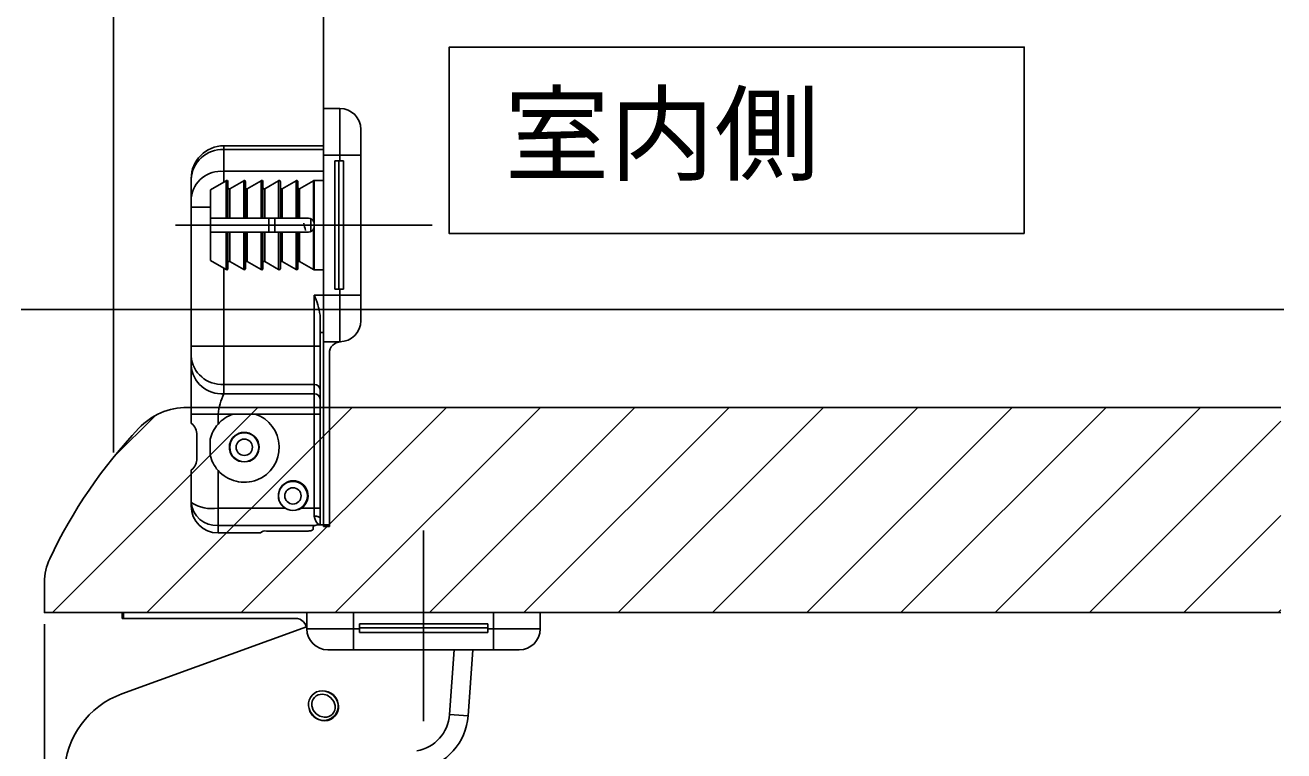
# Model space of a CAD drawing. Units: millimetres, scale not verified. Extents: x -525 to 525, y -783 to 779.
# Drawn here: x 157.3 to 265.2, y -320.1 to -257.9 of the extents above; entities that cross this region are included whole.
import ezdxf
from ezdxf.enums import TextEntityAlignment as Align

# ---------------------------------------------------------------- set-up
doc = ezdxf.new("R2010")
doc.units = ezdxf.units.MM
doc.header["$LTSCALE"] = 4
for name, color, linetype in [('0-2_USER1', 3, 'Continuous'), ('0-4_YKK_12', 2, 'Continuous'), ('0-5_YKK_13', 4, 'Continuous'), ('0-7_YKK_D', 6, 'Continuous')]:
    doc.layers.add(name, color=color, linetype=linetype)
doc.styles.add('ＭＳ ゴシック', font='')
doc.styles.get('ＭＳ ゴシック').set_extended_font_data('MS Gothic')

msp = doc.modelspace()

# ---------------------------------------------------------------- linework, layer by layer
at = {"layer": '0-2_USER1'}
msp.add_lwpolyline([(243, -275.773), (243, -259.773), (193.706, -259.773), (193.706, -275.773)], close=True, dxfattribs=at)
at = {"layer": '0-4_YKK_12'}
for p, q in [((164.931, -294.545), (164.931, -236.929)), ((182.931, -267.803), (182.931, -236.929)), ((265.25, -282.273), (157, -282.273)), ((159.691, -308.273), (177.291, -290.673)), ((167.773, -308.273), (185.373, -290.673)), ((171.242, -290.673), (265, -290.673)), ((175.855, -308.273), (193.455, -290.673)), ((183.938, -308.273), (201.538, -290.673)), ((192.02, -308.273), (209.62, -290.673)), ((200.102, -308.273), (217.702, -290.673)), ((208.184, -308.273), (225.784, -290.673)), ((216.267, -308.273), (233.867, -290.673)), ((224.349, -308.273), (241.949, -290.673)), ((232.431, -308.273), (250.031, -290.673)), ((240.513, -308.273), (258.113, -290.673)), ((164.906, -294.975), (168.513, -291.368)), ((248.595, -308.273), (265, -291.868)), ((256.678, -308.273), (265, -299.95)), ((159.7, -308.273), (265, -308.273)), ((264.76, -308.273), (265, -308.033))]:
    msp.add_line(p, q, dxfattribs=at)
msp.add_lwpolyline([(159, -305.673), (159, -308.273), (159.7, -308.273)], dxfattribs=at)
for centre, radius, start, end in [((171.242, -296.373), 5.7, 90, 136.77834), ((198.933, -322.396), 43.7, 136.77834, 154.60847), ((163.7, -305.673), 4.7, 154.60847, 180)]:
    msp.add_arc(centre, radius, start, end, dxfattribs=at)
at = {"layer": '0-5_YKK_13'}
for p, q in [((184.331, -269.046), (184.331, -265.046)), ((186.131, -266.846), (186.131, -269.046)), ((182.931, -268.246), (174.381, -268.246)), ((174.381, -268.246), (174.381, -268.558)), ((174.381, -268.558), (174.381, -270.434)), ((182.931, -268.558), (174.381, -268.558)), ((182.931, -269.046), (182.931, -281.046)), ((184.331, -269.046), (182.931, -269.046)), ((183.895, -269.546), (184.331, -269.546)), ((183.895, -280.546), (183.895, -269.546)), ((184.231, -280.546), (184.231, -269.546)), ((184.331, -269.046), (186.131, -269.046)), ((184.331, -269.546), (184.331, -269.046)), ((184.631, -269.546), (184.331, -269.546)), ((184.631, -280.546), (184.631, -269.546)), ((186.131, -269.046), (186.131, -281.046)), ((174.381, -270.434), (174.381, -271.35)), ((182.931, -270.434), (174.381, -270.434)), ((171.581, -271.128), (171.581, -271.046)), ((171.581, -272.703), (171.581, -271.128)), ((174.581, -271.235), (173.231, -272.014)), ((174.581, -271.235), (174.581, -274.446)), ((174.731, -271.321), (174.731, -274.446)), ((176.081, -271.235), (174.881, -271.928)), ((176.081, -271.235), (176.081, -274.446)), ((176.231, -271.321), (176.231, -274.446)), ((177.581, -271.235), (176.381, -271.928)), ((177.581, -271.235), (177.581, -274.446)), ((177.731, -271.321), (177.731, -274.446)), ((179.081, -271.235), (177.881, -271.928)), ((179.081, -271.235), (179.081, -274.446)), ((179.231, -271.321), (179.231, -274.446)), ((180.581, -271.235), (179.381, -271.928)), ((180.581, -271.235), (180.581, -274.446)), ((180.731, -271.321), (180.731, -274.446)), ((182.081, -271.235), (180.881, -271.928)), ((182.081, -271.235), (182.081, -274.728)), ((182.931, -271.221), (182.131, -271.221)), ((182.131, -271.221), (182.131, -274.946)), ((171.581, -273.514), (171.581, -272.703)), ((174.881, -271.928), (174.881, -274.446)), ((176.381, -271.928), (176.381, -274.446)), ((177.881, -271.928), (177.881, -274.446)), ((179.381, -271.928), (179.381, -274.446)), ((180.881, -271.928), (180.881, -274.446)), ((171.581, -285.415), (171.581, -273.514)), ((173.231, -273.514), (171.581, -273.514)), ((192.235, -275.046), (170.241, -275.046)), ((173.231, -274.446), (173.231, -275.646)), ((174.581, -274.446), (174.731, -274.446)), ((174.881, -274.446), (174.731, -274.446)), ((174.881, -274.446), (176.081, -274.446)), ((176.081, -274.446), (176.231, -274.446)), ((176.381, -274.446), (176.231, -274.446)), ((176.381, -274.446), (177.581, -274.446)), ((177.581, -274.446), (177.731, -274.446)), ((177.881, -274.446), (177.731, -274.446)), ((177.881, -274.446), (179.081, -274.446)), ((178.238, -274.446), (178.238, -275.646)), ((178.757, -274.446), (178.757, -275.646)), ((179.081, -274.446), (179.231, -274.446)), ((179.381, -274.446), (179.231, -274.446)), ((179.381, -274.446), (180.581, -274.446)), ((180.581, -274.446), (180.731, -274.446)), ((180.881, -274.446), (180.731, -274.446)), ((180.881, -274.446), (181.631, -274.446)), ((181.831, -275.605), (181.831, -274.488)), ((182.131, -274.946), (182.131, -275.146)), ((173.231, -275.646), (173.231, -278.078)), ((173.231, -275.646), (174.581, -275.646)), ((174.581, -275.646), (174.731, -275.646)), ((174.581, -275.646), (174.581, -278.858)), ((174.731, -275.646), (174.731, -278.771)), ((174.881, -275.646), (174.731, -275.646)), ((174.881, -275.646), (176.081, -275.646)), ((174.881, -275.646), (174.881, -278.165)), ((176.081, -275.646), (176.231, -275.646)), ((176.081, -275.646), (176.081, -278.858)), ((176.231, -275.646), (176.231, -278.771)), ((176.381, -275.646), (176.231, -275.646)), ((176.381, -275.646), (177.581, -275.646)), ((176.381, -275.646), (176.381, -278.165)), ((177.581, -275.646), (177.731, -275.646)), ((177.581, -275.646), (177.581, -278.858)), ((177.731, -275.646), (177.731, -278.771)), ((177.881, -275.646), (177.731, -275.646)), ((177.881, -275.646), (179.081, -275.646)), ((177.881, -275.646), (177.881, -278.165)), ((179.081, -275.646), (179.231, -275.646)), ((179.081, -275.646), (179.081, -278.858)), ((179.231, -275.646), (179.231, -278.771)), ((179.381, -275.646), (179.231, -275.646)), ((179.381, -275.646), (180.581, -275.646)), ((179.381, -275.646), (179.381, -278.165)), ((180.581, -275.646), (180.731, -275.646)), ((180.581, -275.646), (180.581, -278.858)), ((180.731, -275.646), (180.731, -278.771)), ((180.881, -275.646), (180.731, -275.646)), ((180.881, -275.646), (181.631, -275.646)), ((180.881, -275.646), (180.881, -278.165)), ((182.081, -275.364), (182.081, -278.858)), ((182.131, -275.146), (182.131, -278.871)), ((173.231, -278.078), (174.581, -278.858)), ((174.881, -278.165), (176.081, -278.858)), ((176.381, -278.165), (177.581, -278.858)), ((177.881, -278.165), (179.081, -278.858)), ((179.381, -278.165), (180.581, -278.858)), ((180.881, -278.165), (182.081, -278.858)), ((174.381, -278.742), (174.381, -285.415)), ((182.131, -278.871), (182.931, -278.871)), ((182.931, -281.046), (182.131, -281.046)), ((182.131, -285.415), (182.131, -281.046)), ((182.931, -281.046), (182.931, -285.046)), ((184.331, -281.046), (182.931, -281.046)), ((183.895, -280.546), (184.331, -280.546)), ((184.631, -280.546), (184.331, -280.546)), ((184.331, -281.046), (184.331, -280.546)), ((184.331, -281.046), (186.131, -281.046)), ((184.331, -285.046), (184.331, -281.046)), ((186.131, -281.046), (186.131, -283.246)), ((186.131, -281.963), (186.131, -283.246)), ((182.631, -282.764), (182.631, -284.246)), ((182.631, -284.246), (182.631, -300.209)), ((182.931, -284.246), (182.631, -284.246)), ((171.581, -286.281), (171.581, -285.415)), ((174.381, -285.415), (171.581, -285.415)), ((182.131, -285.415), (174.381, -285.415)), ((174.381, -285.415), (174.381, -288.706)), ((182.131, -285.415), (182.631, -285.415)), ((182.131, -288.706), (182.131, -285.415)), ((184.331, -285.046), (182.931, -285.046)), ((182.931, -300.757), (182.931, -285.046)), ((183.431, -286.045), (183.431, -300.757)), ((171.581, -291.246), (171.581, -287.089)), ((182.131, -288.706), (174.381, -288.706)), ((182.131, -289.514), (182.131, -288.706)), ((182.131, -289.514), (174.381, -289.514)), ((182.131, -291.246), (182.131, -289.514)), ((173.881, -291.246), (171.581, -291.246)), ((175.194, -291.246), (173.881, -291.246)), ((173.881, -291.246), (173.881, -292.112)), ((175.194, -291.246), (177.068, -291.246)), ((182.131, -291.246), (177.068, -291.246)), ((182.131, -291.246), (182.631, -291.246)), ((182.131, -299.308), (182.131, -291.246)), ((172.056, -295.046), (172.056, -293.046)), ((173.21, -294.781), (173.21, -293.412)), ((177.157, -293.365), (177.009, -293.217)), ((175.253, -294.975), (175.401, -295.123)), ((175.757, -295.281), (175.66, -295.281)), ((176.601, -295.281), (176.504, -295.281)), ((173.881, -296.081), (173.881, -299.308)), ((181.183, -297.387), (180.951, -297.155)), ((171.581, -299.146), (171.581, -298.827)), ((179.625, -299.308), (173.881, -299.308)), ((173.881, -299.308), (173.881, -300.793)), ((179.874, -299.431), (179.86, -299.431)), ((180.801, -299.431), (180.736, -299.431)), ((180.986, -299.317), (180.995, -299.333)), ((182.131, -299.308), (181.037, -299.308)), ((182.131, -299.308), (182.631, -299.308)), ((182.131, -299.994), (182.131, -299.308)), ((182.224, -300.793), (173.881, -300.793)), ((173.881, -300.793), (173.881, -301.446)), ((182.031, -301.124), (182.031, -300.946)), ((182.531, -300.747), (182.562, -300.747)), ((182.631, -300.751), (182.562, -300.747)), ((182.931, -300.883), (182.931, -300.757)), ((182.931, -300.757), (183.431, -300.757)), ((182.931, -300.883), (183.431, -300.883)), ((183.431, -300.757), (183.431, -300.883)), ((177.531, -301.446), (173.881, -301.446)), ((177.531, -301.446), (177.531, -301.429)), ((178.031, -301.285), (181.531, -301.285)), ((191.5, -317.577), (191.5, -301.227)), ((165.663, -308.273), (165.663, -308.773)), ((165.663, -308.273), (165.789, -308.273)), ((165.789, -308.273), (181.5, -308.273)), ((165.789, -308.273), (165.789, -308.773)), ((181.5, -309.673), (181.5, -308.273)), ((185.5, -308.273), (181.5, -308.273)), ((197.5, -308.273), (185.5, -308.273)), ((185.5, -309.673), (185.5, -308.273)), ((197.5, -309.673), (197.5, -308.273)), ((165.645, -315.245), (181.464, -309.5)), ((165.789, -308.773), (165.663, -308.773)), ((180.502, -308.773), (165.789, -308.773)), ((181.5, -309.673), (185.5, -309.673)), ((185.5, -309.673), (186, -309.673)), ((185.5, -309.673), (185.5, -311.473)), ((186, -309.237), (197, -309.237)), ((186, -309.237), (186, -309.673)), ((186, -309.573), (197, -309.573)), ((186, -309.973), (186, -309.673)), ((197, -309.237), (197, -309.673)), ((197, -309.973), (197, -309.673)), ((197, -309.673), (197.5, -309.673)), ((197.5, -309.673), (201.5, -309.673)), ((197.5, -309.673), (197.5, -311.473)), ((186, -309.973), (197, -309.973)), ((185.5, -311.473), (183.3, -311.473)), ((184.583, -311.473), (183.3, -311.473)), ((197.5, -311.473), (185.5, -311.473)), ((193.727, -317.019), (194.119, -311.473)), ((195.723, -311.473), (195.323, -317.132)), ((199.7, -311.473), (197.5, -311.473)), ((193.727, -317.019), (195.323, -317.132))]:
    msp.add_line(p, q, dxfattribs=at)
for points in [[(184.331, -265.046), (182.931, -265.046), (182.931, -269.046)], [(173.231, -272.014), (173.231, -274.446), (174.581, -274.446)], [(186.131, -277.446), (186.131, -279.705), (186.131, -281.963)], [(171.581, -287.089), (171.581, -286.685), (171.581, -286.281)], [(174.381, -288.706), (174.381, -289.11), (174.381, -289.514)], [(171.616, -292.046), (171.581, -292.046), (171.581, -291.246)], [(171.581, -298.827), (171.581, -296.046), (171.616, -296.046)], [(179.86, -299.431), (179.74, -299.376), (179.625, -299.308)], [(181.037, -299.308), (180.923, -299.375), (180.801, -299.431)], [(182.131, -299.994), (182.196, -299.996), (182.26, -300.002), (182.322, -300.011), (182.381, -300.023), (182.435, -300.039), (182.484, -300.057), (182.527, -300.078), (182.564, -300.101), (182.593, -300.127), (182.614, -300.153), (182.626, -300.181), (182.631, -300.209)], [(182.631, -300.209), (182.631, -300.751), (182.931, -300.751)], [(181.531, -301.285), (181.612, -301.283), (181.691, -301.277), (181.765, -301.267), (181.833, -301.254), (181.893, -301.237), (181.944, -301.217), (181.985, -301.193), (182.013, -301.168), (182.026, -301.146), (182.031, -301.124)], [(201.5, -309.673), (201.5, -308.273), (197.5, -308.273)], [(189.1, -311.473), (186.842, -311.473), (184.583, -311.473)]]:
    msp.add_lwpolyline(points, dxfattribs=at)
for points in [[(181.942, -315.357), (182.123, -315.199), (182.335, -315.082), (182.569, -315.01), (182.817, -314.986), (183.07, -315.011), (183.317, -315.085), (183.548, -315.203), (183.756, -315.363), (183.932, -315.557), (184.069, -315.778), (184.163, -316.018), (184.208, -316.268), (184.205, -316.517), (184.152, -316.756), (184.053, -316.977), (183.909, -317.17), (183.729, -317.328), (183.517, -317.446), (183.282, -317.518), (183.034, -317.542), (182.782, -317.516), (182.535, -317.443), (182.304, -317.324), (182.096, -317.165), (181.92, -316.97), (181.783, -316.749), (181.689, -316.509), (181.643, -316.26), (181.647, -316.011), (181.7, -315.771), (181.799, -315.55)], [(182.155, -315.553), (182.038, -315.71), (181.963, -315.883), (181.929, -316.072), (181.935, -316.276), (182.049, -316.642), (182.291, -316.952), (182.619, -317.167), (182.994, -317.252), (183.199, -317.242), (183.384, -317.193), (183.551, -317.103), (183.698, -316.974), (183.814, -316.817), (183.889, -316.644), (183.923, -316.456), (183.916, -316.251), (183.802, -315.885), (183.561, -315.576), (183.234, -315.36), (182.858, -315.275), (182.653, -315.285), (182.467, -315.334), (182.301, -315.424)]]:
    msp.add_lwpolyline(points, close=True, dxfattribs=at)
for centre, radius in [((176.131, -294.096), 1.242), ((176.131, -294.096), 0.7), ((180.305, -298.266), 1.242), ((180.305, -298.266), 0.7)]:
    msp.add_circle(centre, radius, dxfattribs=at)
for centre, radius, start, end in [((184.331, -266.846), 1.8, 0, 90), ((174.381, -271.046), 2.8, 90, 180), ((174.271, -271.248), 2.693, 87.65691, 177.4475), ((174.141, -273), 2.577, 84.65415, 173.39974), ((174.631, -271.321), 0.1, 0, 120), ((174.831, -271.841), 0.1, 180, 300), ((176.131, -271.321), 0.1, 0, 120), ((176.331, -271.841), 0.1, 180, 300), ((177.631, -271.321), 0.1, 0, 120), ((177.831, -271.841), 0.1, 180, 300), ((179.131, -271.321), 0.1, 0, 120), ((179.331, -271.841), 0.1, 180, 300), ((180.631, -271.321), 0.1, 0, 120), ((180.831, -271.841), 0.1, 180, 300), ((182.131, -271.321), 0.1, 90, 120), ((388.419, -225.722), 212.941, 193.34904, 193.51868), ((181.631, -274.946), 0.5, 25.84193, 90), ((181.631, -274.946), 0.5, 0, 25.84193), ((181.631, -275.146), 0.5, 270, 334.15807), ((181.631, -275.146), 0.5, 334.15807, 0), ((174.831, -278.252), 0.1, 60, 180), ((176.331, -278.252), 0.1, 60, 180), ((177.831, -278.252), 0.1, 60, 180), ((179.331, -278.252), 0.1, 60, 180), ((180.831, -278.252), 0.1, 60, 180), ((174.631, -278.771), 0.1, 240, 0), ((176.131, -278.771), 0.1, 240, 0), ((177.631, -278.771), 0.1, 240, 0), ((179.131, -278.771), 0.1, 240, 0), ((180.631, -278.771), 0.1, 240, 0), ((182.131, -278.771), 0.1, 240, 270), ((176.511, -283.614), 6.178, 7.90723, 24.55452), ((184.331, -283.246), 1.8, 270, 0), ((184.431, -286.045), 1, 92.05156, 179.99516), ((174.206, -286.079), 2.633, 184.40195, 273.81126), ((174.206, -286.887), 2.633, 184.40195, 273.81126), ((182.162, -289.175), 0.47, 4.40195, 93.81126), ((179.406, -291.903), 5.564, 154.57455, 173.22122), ((182.162, -289.983), 0.47, 4.40195, 93.81126), ((176.131, -294.096), 3, 108.19487, 138.59038), ((176.131, -294.096), 3, 221.40962, 71.80513), ((170.859, -292.976), 1.199, 356.64957, 50.86109), ((176.132, -294.097), 3.001, 138.59448, 166.8029), ((176.131, -294.096), 1.275, 291.6567, 248.3433), ((176.131, -294.096), 1.26, 54.21921, 250.13168), ((176.131, -294.096), 1.26, 289.86832, 54.21921), ((170.845, -295.11), 1.212, 309.46724, 3.0221), ((176.131, -294.096), 3, 193.193, 221.40962), ((180.331, -298.246), 1.275, 303.61912, 236.38088), ((180.331, -298.246), 1.255, 42.64155, 150.62791), ((173.72, -298.653), 2.147, 184.64688, 274.28823), ((173.319, -296.26), 3.1, 235.90314, 280.45052), ((173.881, -299.146), 2.3, 180, 270), ((180.331, -298.246), 1.255, 289.22668, 301.46021), ((180.331, -298.246), 1.255, 301.46021, 325.78108), ((182.252, -301.028), 0.236, 96.77964, 159.76954), ((183.119, -299.928), 0.99, 183.82953, 235.78998), ((182.531, -301.783), 1.036, 90.02272, 107.21327), ((177.924, -301.853), 0.578, 79.35065, 132.90827), ((180.502, -309.773), 1, 2.05156, 89.99516), ((183.3, -309.673), 1.8, 180, 270), ((199.7, -309.673), 1.8, 270, 0), ((182.926, -316.264), 1.26, 269.96129, 82.11401), ((168.206, -322.295), 7.5, 109.96129, 177.96129), ((182.926, -316.264), 1.26, 192.58316, 269.96129), ((190.336, -316.78), 3.4, 279.96129, 355.96129), ((190.336, -316.78), 5, 279.96129, 355.96129)]:
    msp.add_arc(centre, radius, start, end, dxfattribs=at)
at = {"layer": '0-7_YKK_D'}
msp.add_line((159, -309.273), (159, -443.773), dxfattribs=at)
msp.add_line((159, -309.273), (159, -443.773), dxfattribs=at)

# ---------------------------------------------------------------- texts
at = {"layer": '0-2_USER1', "style": 'ＭＳ ゴシック'}
msp.add_text('室内側', height=6.598, dxfattribs=at).set_placement((198.44, -272.503), align=Align.BOTTOM_LEFT)

doc.saveas('drawing.dxf')
